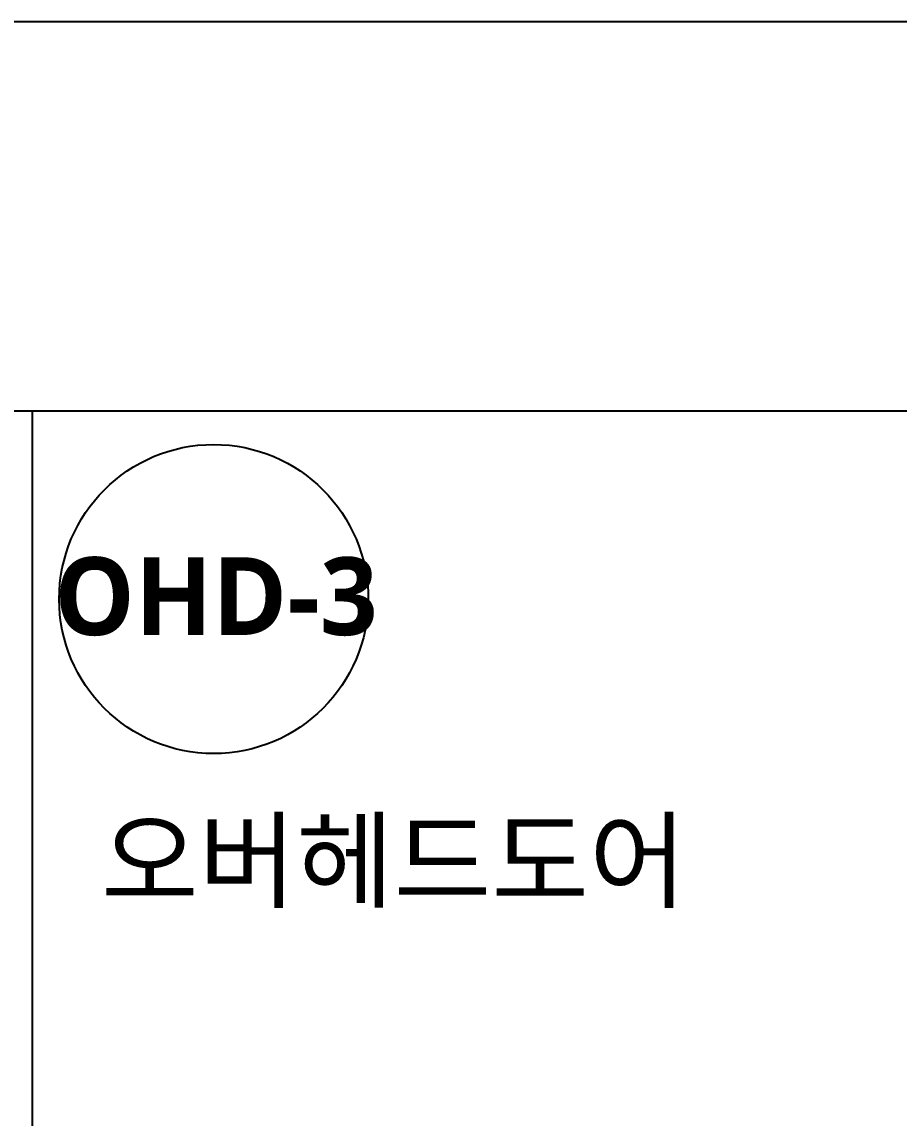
# Model space of a CAD drawing. Header units: millimetres. Extents: x 0 to 190005487, y 0 to 455456909.
# Drawn here: x 103724 to 105980, y 26882 to 29700 of the extents above; entities that cross this region are included whole.
import ezdxf
from ezdxf.enums import TextEntityAlignment as Align

# ---------------------------------------------------------------- set-up
doc = ezdxf.new("R2010")
doc.units = ezdxf.units.MM
doc.header["$LTSCALE"] = 400
doc.header["$MEASUREMENT"] = 0
doc.layers.add('A-ANNO-GRA1', color=7, linetype='CONTINUOUS')
doc.layers.add('A-WIN-IDEN', color=11, linetype='CONTINUOUS')
doc.layers.add('Defpoint', color=161, linetype='CONTINUOUS', plot=False)
doc.styles.add('SH_대대리576', font='NanumGothicBold.ttf')

msp = doc.modelspace()

# ---------------------------------------------------------------- linework, layer by layer
at = {"layer": 'A-ANNO-GRA1', "color": 2}
for q in [(103750, 14850), (103750, 21775)]:
    msp.add_line((103750, 28700), q, dxfattribs=at)
at = {"layer": 'A-WIN-IDEN', "ltscale": 10}
msp.add_circle((104217.1, 28216.2), 397.4, dxfattribs=at)
at = {"layer": 'Defpoint'}
for points in [[(126000, 0), (126000, 29700), (84000, 29700), (84000, 0)], [(85000, 1000), (85000, 28700), (120500, 28700), (120500, 1000)]]:
    msp.add_lwpolyline(points, close=True, dxfattribs=at)

# ---------------------------------------------------------------- texts
at = {"layer": 'A-WIN-IDEN', "color": 2, "style": 'SH_대대리576'}
msp.add_text('OHD-3', height=200, dxfattribs=at).set_placement((104223.2, 28223.5), align=Align.MIDDLE_CENTER)
msp.add_text('오버헤드도어', height=200, dxfattribs=at).set_placement((103927.4, 27443.7))

doc.saveas('drawing.dxf')
